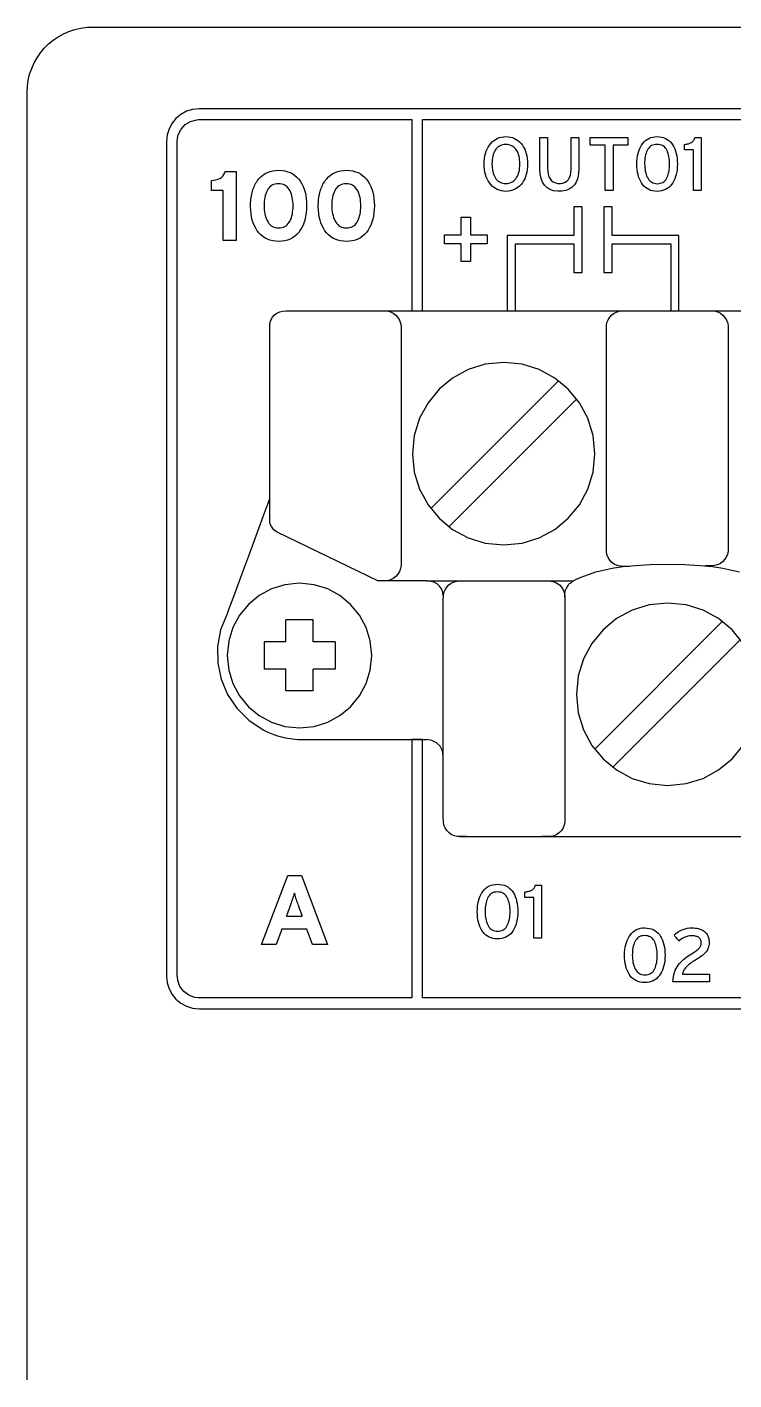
# Model space of a CAD drawing. Extents: x 1 to 47.7, y 0.2 to 33.4.
# Drawn here: x 26 to 27.297, y 12.704 to 15.184 of the extents above; entities that cross this region are included whole.
import ezdxf

# ---------------------------------------------------------------- set-up
doc = ezdxf.new("R2010")
doc.units = 0
doc.header["$MEASUREMENT"] = 0
doc.layers.add('6_0____DWG', color=7, linetype='CONTINUOUS')

msp = doc.modelspace()

# ---------------------------------------------------------------- linework, layer by layer
at = {"layer": '6_0____DWG'}
for points in [[(26, 12.7036), (26, 12.9246), (26, 13.0345), (26, 13.1438), (26, 13.2522), (26, 13.3596), (26, 13.4656), (26, 13.5702), (26, 13.673), (26, 13.7739), (26, 13.8235), (26, 13.8726), (26, 13.921), (26, 13.9689), (26, 14.0161), (26, 14.0626), (26, 14.1085), (26, 14.1536), (26, 14.1979), (26, 14.2415), (26, 14.2842), (26, 14.3261), (26, 14.3672), (26, 14.4073), (26, 14.4466), (26, 14.4849), (26, 14.5222), (26, 14.5585), (26, 14.5938), (26, 14.628), (26, 14.6612), (26, 14.6933), (26, 14.7242), (26, 14.7539), (26, 14.7825), (26, 14.8099), (26, 14.836), (26, 14.8608), (26, 14.8844), (26, 14.9066), (26, 14.9275), (26, 14.947), (26, 14.965), (26, 14.9817), (26, 14.9969), (26, 15.0106), (26, 15.0228), (26, 15.0335), (26, 15.0426), (26, 15.0501), (26, 15.056), (26, 15.0602), (26, 15.0628), (26, 15.0636), (26.0006, 15.0752), (26.0022, 15.0865), (26.0048, 15.0974), (26.0085, 15.1079), (26.013, 15.118), (26.0184, 15.1275), (26.0247, 15.1365), (26.0317, 15.1449), (26.0394, 15.1526), (26.0479, 15.1595), (26.0569, 15.1657), (26.0666, 15.1711), (26.0768, 15.1756), (26.0874, 15.1791), (26.0985, 15.1817), (26.11, 15.1832), (26.12, 15.1836), (26.1207, 15.1836), (26.1226, 15.1836), (26.1256, 15.1836), (26.1294, 15.1836), (26.1391, 15.1836), (26.1502, 15.1836), (26.1614, 15.1836), (26.171, 15.1836), (26.1749, 15.1836), (26.1779, 15.1836), (26.1798, 15.1836), (26.1805, 15.1836), (26.1813, 15.1836), (26.1836, 15.1836), (26.1874, 15.1836), (26.1927, 15.1836), (26.1996, 15.1836), (26.2079, 15.1836), (26.2177, 15.1836), (26.229, 15.1836), (26.2417, 15.1836), (26.2558, 15.1836), (26.2714, 15.1836), (26.2884, 15.1836), (26.3067, 15.1836), (26.3265, 15.1836), (26.3477, 15.1836), (26.3702, 15.1836), (26.394, 15.1836), (26.4192, 15.1836), (26.4458, 15.1836), (26.4736, 15.1836), (26.5028, 15.1836), (26.5333, 15.1836), (26.565, 15.1836), (26.598, 15.1836), (26.6322, 15.1836), (26.6677, 15.1836), (26.7045, 15.1836), (26.7424, 15.1836), (26.7816, 15.1836), (26.8219, 15.1836), (26.8635, 15.1836), (26.9062, 15.1836), (26.9501, 15.1836), (26.9951, 15.1836), (27.0412, 15.1836), (27.0885, 15.1836), (27.1369, 15.1836), (27.1864, 15.1836), (27.237, 15.1836), (27.2886, 15.1836), (27.3414, 15.1836)], [(27.3428, 15.0339), (27.2646, 15.0339), (27.189, 15.0339), (27.1161, 15.0339), (27.0459, 15.0339), (26.9786, 15.0339), (26.914, 15.0339), (26.8525, 15.0339), (26.7939, 15.0339), (26.7384, 15.0339), (26.686, 15.0339), (26.6367, 15.0339), (26.5908, 15.0339), (26.569, 15.0339), (26.5481, 15.0339), (26.528, 15.0339), (26.5088, 15.0339), (26.4905, 15.0339), (26.473, 15.0339), (26.4564, 15.0339), (26.4406, 15.0339), (26.4258, 15.0339), (26.4119, 15.0339), (26.3988, 15.0339), (26.3867, 15.0339), (26.3755, 15.0339), (26.3653, 15.0339), (26.3559, 15.0339), (26.3476, 15.0339), (26.3401, 15.0339), (26.3337, 15.0339), (26.3282, 15.0339), (26.3237, 15.0339), (26.3202, 15.0339), (26.3177, 15.0339), (26.3161, 15.0339), (26.3156, 15.0339), (26.3036, 15.0327), (26.2923, 15.0292), (26.2821, 15.0236), (26.2732, 15.0163), (26.2659, 15.0074), (26.2604, 14.9972), (26.2569, 14.986), (26.2556, 14.9739), (26.2556, 14.9728), (26.2556, 14.9695), (26.2556, 14.9641), (26.2556, 14.9567), (26.2556, 14.9473), (26.2556, 14.9361), (26.2556, 14.923), (26.2556, 14.9082), (26.2556, 14.8916), (26.2556, 14.8735), (26.2556, 14.8538), (26.2556, 14.8327), (26.2556, 14.8102), (26.2556, 14.7863), (26.2556, 14.7612), (26.2556, 14.7348), (26.2556, 14.7074), (26.2556, 14.6789), (26.2556, 14.6494), (26.2556, 14.619), (26.2556, 14.5558), (26.2556, 14.4898), (26.2556, 14.4215), (26.2556, 14.3516), (26.2556, 14.2089), (26.2556, 14.0662), (26.2556, 13.9963), (26.2556, 13.928), (26.2556, 13.862), (26.2556, 13.7988), (26.2556, 13.7684), (26.2556, 13.7389), (26.2556, 13.7104), (26.2556, 13.683), (26.2556, 13.6566), (26.2556, 13.6315), (26.2556, 13.6076), (26.2556, 13.5851), (26.2556, 13.564), (26.2556, 13.5443), (26.2556, 13.5262), (26.2556, 13.5096), (26.2556, 13.4948), (26.2556, 13.4817), (26.2556, 13.4705), (26.2556, 13.4611), (26.2556, 13.4537), (26.2556, 13.4483), (26.2556, 13.445), (26.2556, 13.4439), (26.2569, 13.4318), (26.2604, 13.4206), (26.2659, 13.4104), (26.2732, 13.4015), (26.2821, 13.3941), (26.2923, 13.3886), (26.3036, 13.3851), (26.3156, 13.3839), (26.3161, 13.3839), (26.3177, 13.3839), (26.3202, 13.3839), (26.3237, 13.3839), (26.3282, 13.3839), (26.3337, 13.3839), (26.3401, 13.3839), (26.3476, 13.3839), (26.3559, 13.3839), (26.3653, 13.3839), (26.3755, 13.3839), (26.3867, 13.3839), (26.3988, 13.3839), (26.4119, 13.3839), (26.4258, 13.3839), (26.4406, 13.3839), (26.4564, 13.3839), (26.473, 13.3839), (26.4905, 13.3839), (26.5088, 13.3839), (26.528, 13.3839), (26.5481, 13.3839), (26.569, 13.3839), (26.5908, 13.3839), (26.6367, 13.3839), (26.686, 13.3839), (26.7384, 13.3839), (26.7939, 13.3839), (26.8525, 13.3839), (26.914, 13.3839), (26.9786, 13.3839), (27.0459, 13.3839), (27.1161, 13.3839), (27.189, 13.3839), (27.2646, 13.3839), (27.3428, 13.3839)], [(27.3257, 13.4039), (27.2811, 13.4039), (27.2379, 13.4039), (27.1964, 13.4039), (27.1564, 13.4039), (27.118, 13.4039), (27.0812, 13.4039), (27.0461, 13.4039), (27.0127, 13.4039), (26.981, 13.4039), (26.951, 13.4039), (26.9228, 13.4039), (26.8963, 13.4039), (26.8717, 13.4039), (26.8489, 13.4039), (26.8279, 13.4039), (26.8088, 13.4039), (26.7916, 13.4039), (26.7764, 13.4039), (26.763, 13.4039), (26.7517, 13.4039), (26.7424, 13.4039), (26.7351, 13.4039), (26.7299, 13.4039), (26.7267, 13.4039), (26.7256, 13.4039), (26.7256, 13.4046), (26.7256, 13.4068), (26.7256, 13.4103), (26.7256, 13.415), (26.7256, 13.421), (26.7256, 13.4282), (26.7256, 13.4364), (26.7256, 13.4456), (26.7256, 13.4669), (26.7256, 13.4913), (26.7256, 13.5185), (26.7256, 13.5478), (26.7256, 13.5786), (26.7256, 13.6106), (26.7256, 13.6755), (26.7255, 13.7073), (26.7255, 13.738), (26.7255, 13.7671), (26.7255, 13.794), (26.7255, 13.8181), (26.7255, 13.8389), (26.7255, 13.8479), (26.7255, 13.8559), (26.7255, 13.8628), (26.7255, 13.8685), (26.7255, 13.873), (26.7255, 13.8762), (26.7254, 13.8776), (26.7254, 13.8776), (26.7246, 13.8776), (26.7209, 13.8776), (26.7155, 13.8776), (26.7102, 13.8776), (26.7065, 13.8776), (26.7057, 13.8776), (26.7056, 13.8773), (26.7056, 13.8755), (26.7056, 13.8723), (26.7056, 13.8677), (26.7056, 13.8618), (26.7056, 13.8548), (26.7056, 13.8465), (26.7056, 13.8372), (26.7056, 13.8269), (26.7056, 13.8036), (26.7056, 13.7771), (26.7056, 13.7482), (26.7056, 13.7172), (26.7056, 13.6849), (26.7056, 13.6186), (26.7056, 13.5857), (26.7056, 13.5538), (26.7056, 13.5234), (26.7056, 13.4952), (26.7056, 13.4697), (26.7056, 13.4476), (26.7056, 13.4379), (26.7056, 13.4293), (26.7056, 13.4219), (26.7056, 13.4156), (26.7056, 13.4106), (26.7056, 13.4069), (26.7056, 13.4046), (26.7056, 13.4039), (26.705, 13.4039), (26.7032, 13.4039), (26.7001, 13.4039), (26.696, 13.4039), (26.6908, 13.4039), (26.6847, 13.4039), (26.6697, 13.4039), (26.6514, 13.4039), (26.6304, 13.4039), (26.6072, 13.4039), (26.5822, 13.4039), (26.5289, 13.4039), (26.4743, 13.4039), (26.4477, 13.4039), (26.4222, 13.4039), (26.3983, 13.4039), (26.3766, 13.4039), (26.3574, 13.4039), (26.3412, 13.4039), (26.3344, 13.4039), (26.3286, 13.4039), (26.3238, 13.4039), (26.32, 13.4039), (26.3174, 13.4039), (26.3159, 13.4039), (26.3136, 13.4039), (26.3076, 13.4047), (26.2966, 13.4087), (26.2874, 13.4156), (26.2805, 13.4248), (26.2764, 13.4358), (26.2757, 13.4418), (26.2756, 13.445), (26.2756, 13.4473), (26.2756, 13.4507), (26.2756, 13.4553), (26.2756, 13.4611), (26.2756, 13.4679), (26.2756, 13.4759), (26.2756, 13.4848), (26.2756, 13.4948), (26.2756, 13.5058), (26.2756, 13.5177), (26.2756, 13.5443), (26.2756, 13.5743), (26.2756, 13.6076), (26.2756, 13.6439), (26.2756, 13.683), (26.2756, 13.7245), (26.2756, 13.7684), (26.2756, 13.8143), (26.2756, 13.862), (26.2756, 13.9113), (26.2756, 13.9619), (26.2756, 14.0662), (26.2756, 14.2805), (26.2756, 14.3867), (26.2756, 14.4388), (26.2756, 14.4898), (26.2756, 14.5396), (26.2756, 14.5878), (26.2756, 14.6343), (26.2756, 14.6789), (26.2756, 14.7213), (26.2756, 14.7612), (26.2756, 14.7984), (26.2756, 14.8327), (26.2756, 14.8639), (26.2756, 14.8916), (26.2756, 14.9042), (26.2756, 14.9158), (26.2756, 14.9264), (26.2756, 14.9361), (26.2756, 14.9447), (26.2756, 14.9523), (26.2756, 14.9588), (26.2756, 14.9641), (26.2756, 14.9684), (26.2756, 14.9714), (26.2756, 14.9733), (26.2756, 14.9739), (26.2761, 14.98), (26.2774, 14.9858), (26.2825, 14.9963), (26.2902, 15.0048), (26.3001, 15.0108), (26.3115, 15.0137), (26.3146, 15.0139), (26.3168, 15.0139), (26.319, 15.0139), (26.3224, 15.0139), (26.3269, 15.0139), (26.3324, 15.0139), (26.3462, 15.0139), (26.3635, 15.0139), (26.3836, 15.0139), (26.4061, 15.0139), (26.4305, 15.0139), (26.4564, 15.0139), (26.5106, 15.0139), (26.5648, 15.0139), (26.5907, 15.0139), (26.6152, 15.0139), (26.6377, 15.0139), (26.6578, 15.0139), (26.675, 15.0139), (26.6889, 15.0139), (26.6944, 15.0139), (26.6989, 15.0139), (26.7023, 15.0139), (26.7045, 15.0139), (26.7056, 15.0139), (26.7056, 15.0136), (26.7056, 15.0123), (26.7056, 15.01), (26.7056, 15.0066), (26.7056, 15.0022), (26.7056, 14.9909), (26.7056, 14.9764), (26.7056, 14.9592), (26.7056, 14.9396), (26.7056, 14.9182), (26.7056, 14.8953), (26.7056, 14.8714), (26.7056, 14.8224), (26.7056, 14.7745), (26.7056, 14.752), (26.7056, 14.7312), (26.7056, 14.7123), (26.7056, 14.696), (26.7056, 14.6825), (26.7056, 14.6723), (26.7056, 14.6686), (26.7056, 14.6659), (26.7056, 14.6642), (26.7056, 14.6636), (26.7075, 14.6636), (26.712, 14.6636), (26.7225, 14.6636), (26.7254, 14.6636), (26.7256, 14.6636), (26.7256, 14.6646), (26.7256, 14.6667), (26.7256, 14.6697), (26.7256, 14.6737), (26.7256, 14.6787), (26.7256, 14.6911), (26.7256, 14.7066), (26.7256, 14.7246), (26.7256, 14.7449), (26.7256, 14.7668), (26.7256, 14.7901), (26.7256, 14.8388), (26.7256, 14.8874), (26.7256, 14.9107), (26.7256, 14.9327), (26.7256, 14.9529), (26.7256, 14.971), (26.7256, 14.9864), (26.7256, 14.9989), (26.7256, 15.0038), (26.7256, 15.0078), (26.7256, 15.0109), (26.7256, 15.0129), (26.7256, 15.0138), (26.7261, 15.0139), (26.7286, 15.0139), (26.7331, 15.0139), (26.7397, 15.0139), (26.7484, 15.0139), (26.7591, 15.0139), (26.7717, 15.0139), (26.7863, 15.0139), (26.8029, 15.0139), (26.8213, 15.0139), (26.8417, 15.0139), (26.8639, 15.0139), (26.8879, 15.0139), (26.9138, 15.0139), (26.9414, 15.0139), (26.9708, 15.0139), (27.002, 15.0139), (27.0348, 15.0139), (27.0694, 15.0139), (27.1056, 15.0139), (27.1434, 15.0139), (27.1829, 15.0139), (27.2239, 15.0139), (27.2665, 15.0139), (27.3107, 15.0139)], [(27.0747, 14.967), (27.0747, 14.884), (27.0606, 14.884), (27.0606, 14.967), (27.0331, 14.967), (27.0331, 14.9812), (27.1021, 14.9812), (27.1021, 14.967), (27.0747, 14.967)], [(26.8131, 14.7862), (26.8131, 14.7538), (26.7965, 14.7538), (26.7965, 14.7862), (26.7659, 14.7862), (26.7659, 14.8028), (26.7965, 14.8028), (26.7965, 14.8353), (26.8131, 14.8353), (26.8131, 14.8028), (26.8438, 14.8028), (26.8438, 14.7862), (26.8131, 14.7862)], [(27.0031, 14.7865), (27.0031, 14.734), (27.0181, 14.734), (27.0181, 14.854), (27.0031, 14.854), (27.0031, 14.8015), (26.8806, 14.8015), (26.8806, 14.6636), (26.8956, 14.6636), (26.8956, 14.7865), (27.0031, 14.7865)], [(27.0731, 14.8015), (27.0731, 14.854), (27.0581, 14.854), (27.0581, 14.734), (27.0731, 14.734), (27.0731, 14.7865), (27.1806, 14.7865), (27.1806, 14.6636), (27.1956, 14.6636), (27.1956, 14.8015), (27.0731, 14.8015)], [(26.458, 14.2581), (26.4553, 14.26), (26.4528, 14.2621), (26.4506, 14.2646), (26.4487, 14.2672), (26.4472, 14.27), (26.4461, 14.2731), (26.4454, 14.2762), (26.4452, 14.2795), (26.4452, 14.2949), (26.4452, 14.3354), (26.4452, 14.3927), (26.4452, 14.4585), (26.4452, 14.5242), (26.4452, 14.5815), (26.4452, 14.622), (26.4452, 14.6374), (26.4458, 14.6427), (26.4475, 14.6476), (26.4503, 14.652), (26.454, 14.6559), (26.4584, 14.6591), (26.4635, 14.6615), (26.4691, 14.663), (26.4752, 14.6636), (26.4757, 14.6636), (26.4771, 14.6636), (26.4791, 14.6636), (26.4814, 14.6636), (26.4836, 14.6636), (26.4856, 14.6636), (26.487, 14.6636), (26.4876, 14.6636)], [(26.4752, 14.6636), (31.4522, 14.6636)], [(26.6438, 14.6636), (26.6443, 14.6636), (26.6457, 14.6636), (26.6476, 14.6636), (26.6498, 14.6636), (26.652, 14.6636), (26.654, 14.6636), (26.6555, 14.6636), (26.6562, 14.6636), (26.6609, 14.6632), (26.6665, 14.6616), (26.6717, 14.6591), (26.6762, 14.6556), (26.68, 14.6513), (26.683, 14.6463), (26.6851, 14.6408), (26.6861, 14.6347), (26.6862, 14.6256), (26.6862, 14.5893), (26.6862, 14.5293), (26.6862, 14.4553), (26.6862, 14.3766), (26.6862, 14.3025), (26.6862, 14.2426), (26.6862, 14.2062), (26.6861, 14.1971), (26.6851, 14.1911), (26.683, 14.1855), (26.68, 14.1806), (26.6762, 14.1763), (26.6717, 14.1728), (26.6665, 14.1702), (26.6609, 14.1687), (26.6562, 14.1683), (26.6555, 14.1683), (26.654, 14.1683), (26.652, 14.1683), (26.6498, 14.1683), (26.6476, 14.1683), (26.6457, 14.1683), (26.6443, 14.1683), (26.6438, 14.1683)], [(27.1049, 14.1948), (27.1044, 14.1948), (27.103, 14.1948), (27.1011, 14.1948), (27.0989, 14.1948), (27.0967, 14.1948), (27.0947, 14.1948), (27.0932, 14.1948), (27.0925, 14.1948), (27.0878, 14.1952), (27.0822, 14.1967), (27.077, 14.1991), (27.0725, 14.2024), (27.0687, 14.2065), (27.0657, 14.2113), (27.0636, 14.2166), (27.0626, 14.2223), (27.0625, 14.2309), (27.0625, 14.2653), (27.0625, 14.322), (27.0625, 14.392), (27.0625, 14.4664), (27.0625, 14.5364), (27.0625, 14.5931), (27.0625, 14.6275), (27.0626, 14.6361), (27.0636, 14.6418), (27.0657, 14.6471), (27.0687, 14.6519), (27.0725, 14.656), (27.077, 14.6593), (27.0822, 14.6617), (27.0878, 14.6632), (27.0925, 14.6636), (27.0932, 14.6636), (27.0947, 14.6636), (27.0967, 14.6636), (27.0989, 14.6636), (27.1011, 14.6636), (27.103, 14.6636), (27.1044, 14.6636), (27.1049, 14.6636)], [(27.2438, 14.6636), (27.2443, 14.6636), (27.2457, 14.6636), (27.2476, 14.6636), (27.2498, 14.6636), (27.252, 14.6636), (27.254, 14.6636), (27.2555, 14.6636), (27.2562, 14.6636), (27.261, 14.6632), (27.2666, 14.6616), (27.2717, 14.6591), (27.2762, 14.6556), (27.28, 14.6513), (27.283, 14.6463), (27.2851, 14.6408), (27.2861, 14.6347), (27.2862, 14.626), (27.2862, 14.592), (27.2862, 14.5359), (27.2862, 14.4666), (27.2862, 14.3929), (27.2862, 14.3236), (27.2862, 14.2675), (27.2862, 14.2335), (27.2861, 14.2248), (27.2851, 14.2188), (27.283, 14.2132), (27.28, 14.2083), (27.2762, 14.204), (27.2717, 14.2005), (27.2666, 14.1979), (27.261, 14.1964), (27.2562, 14.196), (27.2555, 14.196), (27.254, 14.196), (27.252, 14.196), (27.2498, 14.196), (27.2476, 14.196), (27.2457, 14.196), (27.2443, 14.196), (27.2438, 14.196)], [(26.7404, 14.3011), (26.9747, 14.5354)], [(26.7738, 14.2677), (27.0081, 14.502)], [(26.4447, 14.3191), (26.4414, 14.31), (26.4326, 14.2861), (26.4201, 14.2523), (26.4059, 14.2136), (26.3916, 14.1748), (26.3792, 14.141), (26.3704, 14.1171), (26.367, 14.108), (26.3551, 14.0785), (26.3495, 14.0481), (26.3499, 14.0176), (26.3561, 13.988), (26.3678, 13.9602), (26.3847, 13.9349), (26.4066, 13.913), (26.4332, 13.8954), (26.4418, 13.8913), (26.4506, 13.8877), (26.4595, 13.8846), (26.4687, 13.8821), (26.478, 13.8801), (26.4874, 13.8787), (26.4969, 13.8778), (26.5064, 13.8775), (26.5161, 13.8775), (26.5417, 13.8775), (26.578, 13.8775), (26.6195, 13.8775), (26.6611, 13.8775), (26.6973, 13.8775), (26.7229, 13.8775), (26.7327, 13.8775)], [(26.458, 14.2581), (26.6438, 14.1683)], [(26.9861, 14.1384), (26.9862, 14.1399), (26.9862, 14.1416), (26.9863, 14.1433), (26.9864, 14.145), (26.9866, 14.1466), (26.9868, 14.1482), (26.987, 14.1497), (26.9873, 14.151), (26.9878, 14.1521), (26.9884, 14.1534), (26.989, 14.1546), (26.9898, 14.1559), (26.9906, 14.1572), (26.9914, 14.1584), (26.9923, 14.1597), (26.9931, 14.1609), (26.9939, 14.1622), (26.9951, 14.1634), (26.9965, 14.1644), (26.9977, 14.1654), (26.999, 14.1663), (27.0002, 14.1672), (27.0015, 14.168), (27.0027, 14.1688), (27.0039, 14.1695), (27.0052, 14.1702), (27.0063, 14.1708), (27.0074, 14.1713), (27.0085, 14.1719), (27.0095, 14.1724), (27.0106, 14.1729), (27.0118, 14.1734), (27.0132, 14.174), (27.0147, 14.1746), (27.021, 14.1771), (27.0313, 14.1809), (27.0431, 14.1847), (27.0569, 14.1883), (27.0732, 14.1917), (27.0927, 14.1946), (27.1158, 14.1968), (27.143, 14.1983), (27.1748, 14.1988), (27.2067, 14.1983), (27.2339, 14.1968), (27.257, 14.1946), (27.2764, 14.1917), (27.2928, 14.1883), (27.3066, 14.1847)], [(26.7635, 14.1409), (26.7627, 14.1477), (26.7604, 14.1537), (26.7567, 14.1587), (26.752, 14.1628), (26.7462, 14.1658), (26.7397, 14.1677), (26.7327, 14.1683), (26.7284, 14.1683), (26.7175, 14.1683), (26.7026, 14.1683), (26.6863, 14.1683), (26.6714, 14.1683), (26.6604, 14.1683), (26.6562, 14.1683)], [(26.7327, 14.1683), (27.0025, 14.1683)], [(26.8059, 13.6996), (26.8054, 13.6996), (26.804, 13.6996), (26.8021, 13.6996), (26.7999, 13.6996), (26.7977, 13.6996), (26.7957, 13.6996), (26.7942, 13.6996), (26.7935, 13.6996), (26.7888, 13.6999), (26.7832, 13.7013), (26.778, 13.7037), (26.7735, 13.707), (26.7697, 13.711), (26.7667, 13.7156), (26.7646, 13.7208), (26.7636, 13.7265), (26.7635, 13.7351), (26.7635, 13.7696), (26.7635, 13.8264), (26.7635, 13.8966), (26.7635, 13.9713), (26.7635, 14.0415), (26.7635, 14.0983), (26.7635, 14.1328), (26.7636, 14.1414), (26.7646, 14.147), (26.7667, 14.1522), (26.7697, 14.1569), (26.7735, 14.1609), (26.778, 14.1641), (26.7832, 14.1665), (26.7888, 14.168), (26.7935, 14.1683), (26.7942, 14.1683), (26.7957, 14.1683), (26.7977, 14.1683), (26.7999, 14.1683), (26.8021, 14.1683), (26.804, 14.1683), (26.8054, 14.1683), (26.8059, 14.1683)], [(26.944, 14.1683), (26.9445, 14.1683), (26.9458, 14.1683), (26.9478, 14.1683), (26.95, 14.1683), (26.9522, 14.1683), (26.9542, 14.1683), (26.9556, 14.1683), (26.9563, 14.1683), (26.9611, 14.168), (26.9667, 14.1665), (26.9718, 14.1641), (26.9763, 14.1609), (26.9802, 14.1569), (26.9832, 14.1522), (26.9852, 14.147), (26.9863, 14.1414), (26.9864, 14.1328), (26.9864, 14.0983), (26.9864, 14.0415), (26.9864, 13.9713), (26.9864, 13.8966), (26.9864, 13.8264), (26.9864, 13.7696), (26.9864, 13.7351), (26.9863, 13.7265), (26.9852, 13.7208), (26.9832, 13.7156), (26.9802, 13.711), (26.9763, 13.707), (26.9718, 13.7037), (26.9667, 13.7013), (26.9611, 13.6999), (26.9563, 13.6996), (26.9556, 13.6996), (26.9542, 13.6996), (26.9522, 13.6996), (26.95, 13.6996), (26.9478, 13.6996), (26.9458, 13.6996), (26.9445, 13.6996), (26.944, 13.6996)], [(27.3136, 14.0539), (27.2932, 14.0787), (27.2684, 14.0992), (27.24, 14.1146), (27.2086, 14.1244), (27.1749, 14.1278), (27.1412, 14.1244), (27.1097, 14.1146), (27.0813, 14.0992), (27.0565, 14.0787), (27.0361, 14.0539), (27.0206, 14.0255), (27.0109, 13.9941), (27.0075, 13.9604), (27.0109, 13.9267), (27.0206, 13.8953), (27.0361, 13.8669), (27.0565, 13.8422), (27.0813, 13.8218), (27.1097, 13.8064), (27.1412, 13.7967), (27.1749, 13.7933), (27.2086, 13.7967), (27.24, 13.8064), (27.2684, 13.8218), (27.2932, 13.8422), (27.3136, 13.8669)], [(26.5248, 14.0968), (26.4748, 14.0968)], [(26.4748, 14.0565), (26.4748, 14.0968)], [(26.5248, 14.0565), (26.5248, 14.0968)], [(27.0411, 13.8601), (27.2753, 14.0944)], [(26.4347, 14.0565), (26.4347, 14.0065)], [(26.4748, 14.0565), (26.4347, 14.0565)], [(26.5649, 14.0565), (26.5248, 14.0565)], [(26.5649, 14.0565), (26.5649, 14.0065)], [(27.0745, 13.8267), (27.3088, 14.061)], [(26.4748, 14.0065), (26.4347, 14.0065)], [(26.4748, 13.9666), (26.4748, 14.0065)], [(26.5248, 13.9666), (26.5248, 14.0065)], [(26.5649, 14.0065), (26.5248, 14.0065)], [(26.5248, 13.9666), (26.4748, 13.9666)], [(26.7635, 13.8474), (26.7619, 13.8569), (26.7576, 13.8652), (26.7509, 13.8717), (26.7424, 13.876), (26.7327, 13.8775)], [(26.7935, 13.6996), (31.7746, 13.6996)], [(26.5234, 13.5018), (26.5134, 13.5299), (26.4672, 13.5299), (26.4572, 13.5018), (26.4302, 13.5018), (26.4786, 13.6281), (26.5031, 13.6281), (26.5511, 13.5018), (26.5234, 13.5018)]]:
    msp.add_lwpolyline(points, dxfattribs=at)
for points in [[(26.9181, 14.9326), (26.9179, 14.9275), (26.9174, 14.9225), (26.9167, 14.9179), (26.9156, 14.9134), (26.9143, 14.9093), (26.9127, 14.9053), (26.9108, 14.9017), (26.9086, 14.8982), (26.9061, 14.895), (26.9034, 14.8922), (26.9004, 14.8896), (26.8973, 14.8875), (26.8939, 14.8858), (26.8903, 14.8844), (26.8864, 14.8834), (26.8824, 14.8827), (26.8781, 14.8824), (26.8739, 14.8827), (26.8699, 14.8834), (26.8661, 14.8844), (26.8625, 14.8858), (26.8592, 14.8875), (26.8561, 14.8896), (26.8532, 14.8922), (26.8505, 14.895), (26.848, 14.8982), (26.8458, 14.9017), (26.8438, 14.9053), (26.8422, 14.9093), (26.8408, 14.9134), (26.8397, 14.9179), (26.839, 14.9225), (26.8385, 14.9275), (26.8383, 14.9326), (26.8385, 14.9378), (26.839, 14.9427), (26.8397, 14.9474), (26.8408, 14.9519), (26.8422, 14.9561), (26.8438, 14.96), (26.8458, 14.9637), (26.848, 14.9672), (26.8505, 14.9704), (26.8532, 14.9732), (26.8561, 14.9757), (26.8592, 14.9778), (26.8625, 14.9795), (26.8661, 14.9809), (26.8699, 14.9819), (26.8739, 14.9825), (26.8781, 14.9827), (26.8824, 14.9825), (26.8864, 14.9819), (26.8903, 14.9809), (26.8939, 14.9795), (26.8973, 14.9778), (26.9004, 14.9757), (26.9034, 14.9732), (26.9061, 14.9704), (26.9086, 14.9672), (26.9108, 14.9637), (26.9127, 14.96), (26.9143, 14.9561), (26.9156, 14.9519), (26.9167, 14.9474), (26.9174, 14.9427), (26.9179, 14.9378)], [(27.0121, 14.9245), (27.0116, 14.9154), (27.0101, 14.9074), (27.0076, 14.9005), (27.0041, 14.8947), (26.9997, 14.89), (26.9944, 14.8865), (26.9881, 14.884), (26.9808, 14.8827), (26.9728, 14.8826), (26.9654, 14.8837), (26.959, 14.886), (26.9536, 14.8894), (26.9491, 14.8938), (26.9455, 14.8994), (26.943, 14.9062), (26.9413, 14.914), (26.9406, 14.9229), (26.9406, 14.9262), (26.9406, 14.9312), (26.9406, 14.9389), (26.9406, 14.9481), (26.9406, 14.9579), (26.9406, 14.9672), (26.9406, 14.9748), (26.9406, 14.9798), (26.9406, 14.9812), (26.9413, 14.9812), (26.9429, 14.9812), (26.945, 14.9812), (26.9474, 14.9812), (26.9498, 14.9812), (26.952, 14.9812), (26.9537, 14.9812), (26.9546, 14.9812), (26.9547, 14.9804), (26.9547, 14.9761), (26.9547, 14.9689), (26.9547, 14.96), (26.9547, 14.9503), (26.9547, 14.9409), (26.9547, 14.9329), (26.9547, 14.9273), (26.9547, 14.9252), (26.955, 14.919), (26.9558, 14.9137), (26.9573, 14.909), (26.9593, 14.9051), (26.962, 14.902), (26.9652, 14.8996), (26.969, 14.898), (26.9733, 14.8971), (26.9782, 14.897), (26.9828, 14.8977), (26.9868, 14.8992), (26.9901, 14.9013), (26.9929, 14.9042), (26.9951, 14.9078), (26.9967, 14.9121), (26.9976, 14.9172), (26.998, 14.923), (26.998, 14.9256), (26.998, 14.9307), (26.998, 14.9384), (26.998, 14.9478), (26.998, 14.9577), (26.998, 14.967), (26.998, 14.9747), (26.998, 14.9798), (26.9981, 14.9812), (26.9988, 14.9812), (27.0003, 14.9812), (27.0024, 14.9812), (27.0048, 14.9812), (27.0073, 14.9812), (27.0094, 14.9812), (27.0111, 14.9812), (27.012, 14.9812), (27.0121, 14.9804), (27.0121, 14.976), (27.0121, 14.9688), (27.0121, 14.9597), (27.0121, 14.9499), (27.0121, 14.9404), (27.0121, 14.9323), (27.0121, 14.9266)], [(27.1927, 14.9328), (27.1926, 14.9276), (27.1922, 14.9227), (27.1916, 14.918), (27.1906, 14.9136), (27.1895, 14.9094), (27.188, 14.9055), (27.1863, 14.9017), (27.1844, 14.8983), (27.1822, 14.895), (27.1797, 14.8922), (27.177, 14.8896), (27.174, 14.8875), (27.1708, 14.8858), (27.1673, 14.8844), (27.1636, 14.8834), (27.1597, 14.8827), (27.1555, 14.8824), (27.1513, 14.8827), (27.1474, 14.8833), (27.1437, 14.8843), (27.1403, 14.8857), (27.1371, 14.8875), (27.1342, 14.8896), (27.1315, 14.8921), (27.129, 14.8949), (27.1268, 14.8981), (27.1249, 14.9015), (27.1232, 14.9052), (27.1217, 14.9091), (27.1206, 14.9133), (27.1196, 14.9177), (27.119, 14.9224), (27.1186, 14.9273), (27.1185, 14.9325), (27.1186, 14.9377), (27.119, 14.9426), (27.1197, 14.9473), (27.1206, 14.9517), (27.1218, 14.9559), (27.1232, 14.9599), (27.1249, 14.9636), (27.1269, 14.9671), (27.1291, 14.9703), (27.1316, 14.9732), (27.1344, 14.9757), (27.1373, 14.9778), (27.1405, 14.9796), (27.144, 14.9809), (27.1476, 14.9819), (27.1516, 14.9825), (27.1557, 14.9827), (27.1599, 14.9825), (27.1639, 14.9819), (27.1676, 14.9809), (27.171, 14.9795), (27.1742, 14.9778), (27.1772, 14.9757), (27.1799, 14.9732), (27.1823, 14.9704), (27.1845, 14.9672), (27.1864, 14.9638), (27.1881, 14.9601), (27.1895, 14.9562), (27.1907, 14.952), (27.1916, 14.9475), (27.1922, 14.9429), (27.1926, 14.9379)], [(27.2223, 14.884), (27.2223, 14.8869), (27.2223, 14.8944), (27.2223, 14.9053), (27.2223, 14.918), (27.2223, 14.931), (27.2223, 14.943), (27.2223, 14.9524), (27.2223, 14.9578), (27.2221, 14.9585), (27.2209, 14.9585), (27.2188, 14.9585), (27.2161, 14.9585), (27.2132, 14.9585), (27.2104, 14.9585), (27.2079, 14.9585), (27.2062, 14.9585), (27.2056, 14.9585), (27.2056, 14.9589), (27.2056, 14.9599), (27.2056, 14.9614), (27.2056, 14.9631), (27.2056, 14.9649), (27.2056, 14.9665), (27.2056, 14.9677), (27.2056, 14.9685), (27.2065, 14.9686), (27.2082, 14.9688), (27.2098, 14.9691), (27.2114, 14.9694), (27.2129, 14.9698), (27.2143, 14.9703), (27.2157, 14.9708), (27.2171, 14.9714), (27.2184, 14.972), (27.2195, 14.9727), (27.2206, 14.9735), (27.2216, 14.9744), (27.2224, 14.9754), (27.2232, 14.9765), (27.2238, 14.9777), (27.2244, 14.979), (27.2248, 14.9804), (27.2251, 14.9812), (27.2259, 14.9812), (27.2274, 14.9812), (27.2292, 14.9812), (27.2312, 14.9812), (27.2331, 14.9812), (27.2348, 14.9812), (27.236, 14.9812), (27.2364, 14.9812), (27.2364, 14.9775), (27.2364, 14.9676), (27.2364, 14.9534), (27.2364, 14.9369), (27.2364, 14.9199), (27.2364, 14.9043), (27.2364, 14.892), (27.2364, 14.885), (27.2363, 14.884), (27.2352, 14.884), (27.2335, 14.884), (27.2312, 14.884), (27.2287, 14.884), (27.2263, 14.884), (27.2243, 14.884), (27.2228, 14.884)], [(26.9037, 14.9326), (26.9036, 14.9365), (26.9033, 14.9401), (26.9029, 14.9435), (26.9023, 14.9467), (26.9015, 14.9498), (26.9005, 14.9526), (26.8993, 14.9552), (26.898, 14.9577), (26.8965, 14.9599), (26.8948, 14.9618), (26.8929, 14.9635), (26.8909, 14.9649), (26.8887, 14.9661), (26.8863, 14.967), (26.8837, 14.9677), (26.881, 14.9681), (26.8781, 14.9682), (26.8753, 14.9681), (26.8726, 14.9677), (26.8701, 14.967), (26.8678, 14.9661), (26.8656, 14.9649), (26.8636, 14.9635), (26.8617, 14.9618), (26.8601, 14.9599), (26.8585, 14.9577), (26.8572, 14.9552), (26.856, 14.9526), (26.855, 14.9498), (26.8541, 14.9467), (26.8535, 14.9435), (26.8531, 14.9401), (26.8528, 14.9365), (26.8527, 14.9326), (26.8528, 14.9289), (26.8531, 14.9253), (26.8535, 14.9219), (26.8541, 14.9187), (26.855, 14.9157), (26.856, 14.9129), (26.8572, 14.9103), (26.8585, 14.9079), (26.8601, 14.9056), (26.8617, 14.9036), (26.8636, 14.9018), (26.8656, 14.9003), (26.8678, 14.8991), (26.8701, 14.8982), (26.8726, 14.8975), (26.8753, 14.8971), (26.8781, 14.897), (26.881, 14.8971), (26.8837, 14.8975), (26.8863, 14.8982), (26.8887, 14.8991), (26.8909, 14.9003), (26.8929, 14.9018), (26.8948, 14.9036), (26.8965, 14.9056), (26.898, 14.9079), (26.8993, 14.9103), (26.9005, 14.9129), (26.9015, 14.9157), (26.9023, 14.9187), (26.9029, 14.9219), (26.9033, 14.9253), (26.9036, 14.9289)], [(27.1785, 14.9325), (27.1784, 14.9361), (27.1782, 14.9396), (27.1778, 14.9429), (27.1773, 14.9461), (27.1767, 14.9491), (27.1759, 14.9519), (27.1749, 14.9546), (27.1738, 14.9572), (27.1726, 14.9595), (27.1711, 14.9616), (27.1695, 14.9635), (27.1676, 14.965), (27.1656, 14.9663), (27.1633, 14.9673), (27.1609, 14.968), (27.1583, 14.9685), (27.1555, 14.9686), (27.1527, 14.9685), (27.1501, 14.968), (27.1477, 14.9673), (27.1455, 14.9663), (27.1435, 14.9651), (27.1417, 14.9635), (27.1401, 14.9617), (27.1386, 14.9597), (27.1374, 14.9573), (27.1362, 14.9548), (27.1353, 14.9522), (27.1345, 14.9493), (27.1338, 14.9464), (27.1333, 14.9432), (27.1329, 14.9399), (27.1327, 14.9364), (27.1327, 14.9328), (27.1328, 14.9292), (27.133, 14.9257), (27.1334, 14.9224), (27.1339, 14.9193), (27.1346, 14.9163), (27.1355, 14.9135), (27.1364, 14.9108), (27.1376, 14.9083), (27.1389, 14.9059), (27.1403, 14.9038), (27.142, 14.9019), (27.1438, 14.9003), (27.1458, 14.899), (27.148, 14.8979), (27.1504, 14.8972), (27.153, 14.8967), (27.1557, 14.8965), (27.1585, 14.8967), (27.1612, 14.8972), (27.1636, 14.8979), (27.1658, 14.8989), (27.1678, 14.9002), (27.1697, 14.9018), (27.1713, 14.9037), (27.1727, 14.9058), (27.174, 14.9082), (27.175, 14.9107), (27.1759, 14.9133), (27.1767, 14.9161), (27.1774, 14.9191), (27.1779, 14.9222), (27.1782, 14.9255), (27.1784, 14.9289)], [(26.3595, 14.7926), (26.3595, 14.7962), (26.3595, 14.8056), (26.3595, 14.8191), (26.3595, 14.8348), (26.3595, 14.851), (26.3595, 14.8656), (26.3595, 14.8771), (26.3595, 14.8834), (26.3592, 14.884), (26.3576, 14.884), (26.3548, 14.884), (26.3514, 14.884), (26.3477, 14.884), (26.3441, 14.884), (26.3411, 14.884), (26.3391, 14.884), (26.3385, 14.8841), (26.3385, 14.885), (26.3385, 14.887), (26.3385, 14.8898), (26.3385, 14.8931), (26.3385, 14.8963), (26.3385, 14.8992), (26.3385, 14.9014), (26.3385, 14.9025), (26.342, 14.9028), (26.3464, 14.9035), (26.3503, 14.9046), (26.3537, 14.9062), (26.3567, 14.9081), (26.3591, 14.9105), (26.3612, 14.9132), (26.3627, 14.9164), (26.3636, 14.919), (26.3648, 14.919), (26.3672, 14.919), (26.3703, 14.919), (26.3739, 14.919), (26.3774, 14.919), (26.3805, 14.919), (26.3828, 14.919), (26.3838, 14.919), (26.3838, 14.9153), (26.3838, 14.9033), (26.3838, 14.8852), (26.3838, 14.8638), (26.3838, 14.8414), (26.3838, 14.8207), (26.3838, 14.8042), (26.3838, 14.7943), (26.3836, 14.7926), (26.3819, 14.7926), (26.3789, 14.7926), (26.375, 14.7926), (26.3707, 14.7926), (26.3665, 14.7926), (26.3629, 14.7926), (26.3604, 14.7926)], [(26.5128, 14.8562), (26.5125, 14.8495), (26.512, 14.8431), (26.511, 14.8371), (26.5098, 14.8313), (26.5081, 14.8259), (26.5062, 14.8207), (26.5039, 14.8159), (26.5012, 14.8114), (26.4982, 14.8072), (26.4948, 14.8034), (26.4911, 14.8002), (26.487, 14.7974), (26.4827, 14.7951), (26.4779, 14.7932), (26.4729, 14.7919), (26.4675, 14.791), (26.4618, 14.7906), (26.4561, 14.7909), (26.4507, 14.7916), (26.4456, 14.7929), (26.4409, 14.7946), (26.4365, 14.7968), (26.4325, 14.7994), (26.4287, 14.8026), (26.4253, 14.8062), (26.4222, 14.8102), (26.4194, 14.8147), (26.4169, 14.8194), (26.4149, 14.8245), (26.4131, 14.8298), (26.4118, 14.8355), (26.4108, 14.8415), (26.4102, 14.8477), (26.4099, 14.8543), (26.4099, 14.8585), (26.41, 14.8618), (26.4103, 14.865), (26.4106, 14.8682), (26.411, 14.8713), (26.4115, 14.8743), (26.4121, 14.8773), (26.4128, 14.8802), (26.4136, 14.883), (26.4144, 14.8857), (26.4153, 14.8883), (26.4163, 14.8909), (26.4174, 14.8933), (26.4186, 14.8957), (26.4198, 14.898), (26.4212, 14.9001), (26.4227, 14.9022), (26.4253, 14.9056), (26.4288, 14.9092), (26.4326, 14.9123), (26.4366, 14.9149), (26.4411, 14.9171), (26.4458, 14.9188), (26.4509, 14.92), (26.4562, 14.9207), (26.4619, 14.921), (26.4677, 14.9206), (26.4731, 14.9198), (26.4781, 14.9185), (26.4828, 14.9168), (26.4872, 14.9145), (26.4913, 14.9118), (26.495, 14.9086), (26.4984, 14.9049), (26.5014, 14.9008), (26.5041, 14.8963), (26.5064, 14.8916), (26.5083, 14.8865), (26.5099, 14.8811), (26.5112, 14.8754), (26.5121, 14.8693), (26.5126, 14.8629)], [(26.637, 14.8562), (26.6367, 14.8495), (26.6362, 14.8431), (26.6352, 14.8371), (26.634, 14.8313), (26.6324, 14.8259), (26.6304, 14.8207), (26.6281, 14.8159), (26.6255, 14.8114), (26.6224, 14.8072), (26.619, 14.8034), (26.6153, 14.8002), (26.6113, 14.7974), (26.6069, 14.7951), (26.6022, 14.7932), (26.5971, 14.7919), (26.5917, 14.791), (26.586, 14.7906), (26.5803, 14.7909), (26.5749, 14.7916), (26.5699, 14.7929), (26.5651, 14.7946), (26.5607, 14.7968), (26.5567, 14.7994), (26.5529, 14.8026), (26.5495, 14.8062), (26.5464, 14.8102), (26.5436, 14.8147), (26.5412, 14.8194), (26.5391, 14.8245), (26.5374, 14.8298), (26.536, 14.8355), (26.535, 14.8415), (26.5344, 14.8477), (26.5341, 14.8543), (26.5341, 14.8585), (26.5343, 14.8618), (26.5345, 14.865), (26.5348, 14.8682), (26.5352, 14.8713), (26.5357, 14.8743), (26.5363, 14.8773), (26.537, 14.8802), (26.5378, 14.883), (26.5386, 14.8857), (26.5395, 14.8883), (26.5405, 14.8909), (26.5416, 14.8933), (26.5428, 14.8957), (26.5441, 14.898), (26.5454, 14.9001), (26.5469, 14.9022), (26.5496, 14.9056), (26.553, 14.9092), (26.5568, 14.9123), (26.5609, 14.9149), (26.5653, 14.9171), (26.57, 14.9188), (26.5751, 14.92), (26.5805, 14.9207), (26.5862, 14.921), (26.5919, 14.9206), (26.5973, 14.9198), (26.6023, 14.9185), (26.6071, 14.9168), (26.6114, 14.9145), (26.6155, 14.9118), (26.6192, 14.9086), (26.6226, 14.9049), (26.6256, 14.9008), (26.6283, 14.8963), (26.6306, 14.8916), (26.6325, 14.8865), (26.6341, 14.8811), (26.6354, 14.8754), (26.6363, 14.8693), (26.6368, 14.8629)], [(26.4879, 14.8558), (26.4878, 14.8599), (26.4876, 14.8637), (26.4871, 14.8674), (26.4865, 14.8709), (26.4857, 14.8743), (26.4848, 14.8775), (26.4836, 14.8805), (26.4823, 14.8834), (26.4808, 14.886), (26.4791, 14.8884), (26.4771, 14.8905), (26.475, 14.8922), (26.4726, 14.8937), (26.4701, 14.8948), (26.4673, 14.8956), (26.4643, 14.8961), (26.4611, 14.8963), (26.458, 14.8961), (26.4551, 14.8956), (26.4523, 14.8948), (26.4498, 14.8937), (26.4475, 14.8923), (26.4454, 14.8906), (26.4435, 14.8885), (26.4418, 14.8862), (26.4403, 14.8836), (26.439, 14.8807), (26.4378, 14.8778), (26.4368, 14.8746), (26.4361, 14.8713), (26.4354, 14.8678), (26.435, 14.8641), (26.4348, 14.8602), (26.4347, 14.8562), (26.4348, 14.8522), (26.4351, 14.8484), (26.4355, 14.8447), (26.4362, 14.8412), (26.437, 14.8379), (26.438, 14.8347), (26.4391, 14.8316), (26.4405, 14.8288), (26.442, 14.826), (26.4437, 14.8235), (26.4456, 14.8214), (26.4477, 14.8195), (26.45, 14.818), (26.4525, 14.8169), (26.4552, 14.816), (26.4582, 14.8155), (26.4613, 14.8153), (26.4645, 14.8155), (26.4675, 14.816), (26.4702, 14.8168), (26.4728, 14.818), (26.4752, 14.8195), (26.4773, 14.8213), (26.4792, 14.8234), (26.481, 14.8259), (26.4825, 14.8286), (26.4837, 14.8314), (26.4849, 14.8344), (26.4858, 14.8376), (26.4866, 14.8409), (26.4871, 14.8444), (26.4876, 14.848), (26.4878, 14.8519)], [(26.6121, 14.8558), (26.6121, 14.8599), (26.6118, 14.8637), (26.6114, 14.8674), (26.6107, 14.8709), (26.61, 14.8743), (26.609, 14.8775), (26.6079, 14.8805), (26.6065, 14.8834), (26.605, 14.886), (26.6033, 14.8884), (26.6014, 14.8905), (26.5992, 14.8922), (26.5968, 14.8937), (26.5943, 14.8948), (26.5915, 14.8956), (26.5885, 14.8961), (26.5853, 14.8963), (26.5822, 14.8961), (26.5793, 14.8956), (26.5766, 14.8948), (26.574, 14.8937), (26.5717, 14.8923), (26.5696, 14.8906), (26.5677, 14.8885), (26.566, 14.8862), (26.5645, 14.8836), (26.5632, 14.8807), (26.562, 14.8778), (26.5611, 14.8746), (26.5603, 14.8713), (26.5597, 14.8678), (26.5592, 14.8641), (26.559, 14.8602), (26.559, 14.8562), (26.559, 14.8522), (26.5593, 14.8484), (26.5598, 14.8447), (26.5604, 14.8412), (26.5612, 14.8379), (26.5622, 14.8347), (26.5634, 14.8316), (26.5647, 14.8288), (26.5662, 14.826), (26.5679, 14.8235), (26.5698, 14.8214), (26.5719, 14.8195), (26.5742, 14.818), (26.5767, 14.8169), (26.5795, 14.816), (26.5824, 14.8155), (26.5855, 14.8153), (26.5887, 14.8155), (26.5917, 14.816), (26.5945, 14.8168), (26.597, 14.818), (26.5994, 14.8195), (26.6015, 14.8213), (26.6035, 14.8234), (26.6052, 14.8259), (26.6067, 14.8286), (26.608, 14.8314), (26.6091, 14.8344), (26.61, 14.8376), (26.6108, 14.8409), (26.6114, 14.8444), (26.6118, 14.848), (26.6121, 14.8519)], [(26.7068, 14.4014), (26.7102, 14.3677), (26.72, 14.3363), (26.7354, 14.3079), (26.7559, 14.2832), (26.7806, 14.2628), (26.8091, 14.2474), (26.8405, 14.2377), (26.8743, 14.2343), (26.908, 14.2377), (26.9394, 14.2474), (26.9678, 14.2628), (26.9925, 14.2832), (27.013, 14.3079), (27.0284, 14.3363), (27.0381, 14.3677), (27.0415, 14.4014), (27.0381, 14.4351), (27.0284, 14.4665), (27.013, 14.4949), (26.9925, 14.5197), (26.9678, 14.5402), (26.9394, 14.5556), (26.908, 14.5654), (26.8743, 14.5688), (26.8405, 14.5654), (26.8091, 14.5556), (26.7806, 14.5402), (26.7559, 14.5197), (26.7354, 14.4949), (26.72, 14.4665), (26.7102, 14.4351)], [(26.3673, 14.0317), (26.37, 14.0049), (26.3777, 13.98), (26.3899, 13.9575), (26.4061, 13.9378), (26.4257, 13.9217), (26.4482, 13.9094), (26.4731, 13.9017), (26.4998, 13.899), (26.5265, 13.9017), (26.5514, 13.9094), (26.5739, 13.9217), (26.5935, 13.9378), (26.6096, 13.9575), (26.6218, 13.98), (26.6295, 14.0049), (26.6322, 14.0317), (26.6295, 14.0583), (26.6218, 14.0832), (26.6096, 14.1056), (26.5935, 14.1252), (26.5739, 14.1414), (26.5514, 14.1536), (26.5265, 14.1613), (26.4998, 14.164), (26.4731, 14.1613), (26.4482, 14.1536), (26.4257, 14.1414), (26.4061, 14.1252), (26.3899, 14.1056), (26.3777, 14.0832), (26.37, 14.0583)], [(26.4966, 13.5768), (26.4956, 13.5797), (26.4947, 13.5824), (26.4938, 13.585), (26.493, 13.5875), (26.4923, 13.5898), (26.4916, 13.592), (26.491, 13.5941), (26.4904, 13.5961), (26.4898, 13.5949), (26.4892, 13.5929), (26.4886, 13.5907), (26.4878, 13.5884), (26.487, 13.586), (26.4862, 13.5834), (26.4853, 13.5808), (26.4843, 13.578), (26.4838, 13.5765), (26.4831, 13.5745), (26.482, 13.5714), (26.4806, 13.5674), (26.4791, 13.5632), (26.4778, 13.5593), (26.4766, 13.5561), (26.476, 13.5542), (26.476, 13.5539), (26.4781, 13.5539), (26.4818, 13.5539), (26.4866, 13.5539), (26.4919, 13.5539), (26.4969, 13.5539), (26.5012, 13.5539), (26.504, 13.5539), (26.5047, 13.5539), (26.5043, 13.5552), (26.5033, 13.5579), (26.502, 13.5616), (26.5005, 13.5658), (26.4991, 13.5698), (26.4978, 13.5734), (26.497, 13.5759)], [(26.9001, 13.5623), (26.8999, 13.5572), (26.8996, 13.5523), (26.8989, 13.5476), (26.898, 13.5432), (26.8968, 13.539), (26.8954, 13.535), (26.8937, 13.5313), (26.8918, 13.5278), (26.8895, 13.5246), (26.8871, 13.5217), (26.8843, 13.5192), (26.8814, 13.5171), (26.8782, 13.5153), (26.8747, 13.5139), (26.871, 13.5129), (26.867, 13.5123), (26.8628, 13.512), (26.8587, 13.5123), (26.8547, 13.5129), (26.8511, 13.5139), (26.8476, 13.5153), (26.8445, 13.517), (26.8415, 13.5191), (26.8388, 13.5216), (26.8364, 13.5245), (26.8341, 13.5277), (26.8322, 13.5311), (26.8305, 13.5348), (26.8291, 13.5387), (26.8279, 13.5429), (26.827, 13.5473), (26.8263, 13.552), (26.8259, 13.5569), (26.8258, 13.5621), (26.826, 13.5672), (26.8263, 13.5721), (26.827, 13.5768), (26.8279, 13.5813), (26.8291, 13.5855), (26.8306, 13.5894), (26.8323, 13.5931), (26.8343, 13.5966), (26.8365, 13.5999), (26.839, 13.6027), (26.8417, 13.6053), (26.8447, 13.6074), (26.8479, 13.6091), (26.8513, 13.6105), (26.855, 13.6115), (26.8589, 13.6121), (26.8631, 13.6123), (26.8673, 13.6121), (26.8712, 13.6114), (26.8749, 13.6104), (26.8784, 13.6091), (26.8816, 13.6074), (26.8845, 13.6053), (26.8872, 13.6028), (26.8897, 13.6), (26.8919, 13.5968), (26.8938, 13.5933), (26.8955, 13.5896), (26.8969, 13.5857), (26.898, 13.5815), (26.8989, 13.5771), (26.8996, 13.5724), (26.9, 13.5675)], [(26.8858, 13.5621), (26.8858, 13.5657), (26.8855, 13.5691), (26.8852, 13.5724), (26.8847, 13.5756), (26.884, 13.5786), (26.8832, 13.5815), (26.8823, 13.5842), (26.8812, 13.5867), (26.8799, 13.5891), (26.8785, 13.5912), (26.8768, 13.593), (26.875, 13.5946), (26.8729, 13.5959), (26.8707, 13.5969), (26.8683, 13.5976), (26.8656, 13.598), (26.8628, 13.5982), (26.8601, 13.598), (26.8575, 13.5976), (26.8551, 13.5969), (26.8529, 13.5959), (26.8509, 13.5946), (26.849, 13.5931), (26.8474, 13.5913), (26.846, 13.5892), (26.8447, 13.5869), (26.8436, 13.5844), (26.8426, 13.5817), (26.8418, 13.5789), (26.8412, 13.5759), (26.8407, 13.5728), (26.8403, 13.5694), (26.8401, 13.566), (26.8401, 13.5623), (26.8401, 13.5587), (26.8404, 13.5553), (26.8407, 13.552), (26.8413, 13.5489), (26.842, 13.5459), (26.8428, 13.5431), (26.8438, 13.5404), (26.8449, 13.5379), (26.8462, 13.5355), (26.8477, 13.5333), (26.8493, 13.5314), (26.8512, 13.5298), (26.8532, 13.5285), (26.8554, 13.5275), (26.8578, 13.5267), (26.8603, 13.5263), (26.8631, 13.5261), (26.8659, 13.5263), (26.8685, 13.5267), (26.8709, 13.5275), (26.8731, 13.5285), (26.8752, 13.5298), (26.877, 13.5314), (26.8786, 13.5332), (26.8801, 13.5354), (26.8813, 13.5377), (26.8824, 13.5402), (26.8833, 13.5429), (26.8841, 13.5457), (26.8847, 13.5486), (26.8852, 13.5517), (26.8856, 13.555), (26.8858, 13.5585)], [(26.9296, 13.5136), (26.9296, 13.5164), (26.9296, 13.524), (26.9296, 13.5349), (26.9296, 13.5475), (26.9296, 13.5606), (26.9296, 13.5725), (26.9296, 13.582), (26.9296, 13.5874), (26.9295, 13.5881), (26.9283, 13.5881), (26.9262, 13.5881), (26.9235, 13.5881), (26.9206, 13.5881), (26.9177, 13.5881), (26.9153, 13.5881), (26.9136, 13.5881), (26.913, 13.5881), (26.913, 13.5885), (26.913, 13.5895), (26.913, 13.591), (26.913, 13.5927), (26.913, 13.5944), (26.913, 13.596), (26.913, 13.5973), (26.913, 13.598), (26.9138, 13.5982), (26.9155, 13.5984), (26.9171, 13.5987), (26.9187, 13.599), (26.9202, 13.5994), (26.9217, 13.5998), (26.9231, 13.6003), (26.9244, 13.6009), (26.9257, 13.6016), (26.9269, 13.6023), (26.928, 13.6031), (26.9289, 13.604), (26.9298, 13.605), (26.9306, 13.6061), (26.9312, 13.6073), (26.9317, 13.6086), (26.9322, 13.61), (26.9325, 13.6107), (26.9333, 13.6107), (26.9347, 13.6107), (26.9366, 13.6107), (26.9386, 13.6107), (26.9405, 13.6107), (26.9422, 13.6107), (26.9433, 13.6107), (26.9438, 13.6107), (26.9438, 13.607), (26.9438, 13.5971), (26.9438, 13.583), (26.9438, 13.5664), (26.9438, 13.5494), (26.9438, 13.5338), (26.9438, 13.5216), (26.9438, 13.5145), (26.9436, 13.5136), (26.9426, 13.5136), (26.9408, 13.5136), (26.9385, 13.5136), (26.9361, 13.5136), (26.9337, 13.5136), (26.9316, 13.5136), (26.9302, 13.5136)], [(27.1701, 13.4823), (27.17, 13.4772), (27.1696, 13.4722), (27.169, 13.4676), (27.168, 13.4631), (27.1669, 13.459), (27.1654, 13.455), (27.1638, 13.4513), (27.1618, 13.4478), (27.1596, 13.4446), (27.1571, 13.4417), (27.1544, 13.4392), (27.1514, 13.437), (27.1482, 13.4353), (27.1447, 13.4339), (27.141, 13.4329), (27.1371, 13.4322), (27.1329, 13.432), (27.1287, 13.4322), (27.1248, 13.4329), (27.1211, 13.4339), (27.1177, 13.4353), (27.1145, 13.437), (27.1116, 13.4391), (27.1089, 13.4416), (27.1064, 13.4445), (27.1042, 13.4476), (27.1023, 13.4511), (27.1006, 13.4547), (27.0991, 13.4587), (27.098, 13.4628), (27.0971, 13.4673), (27.0964, 13.4719), (27.096, 13.4769), (27.0959, 13.482), (27.096, 13.4872), (27.0964, 13.4921), (27.0971, 13.4968), (27.098, 13.5012), (27.0992, 13.5054), (27.1006, 13.5094), (27.1023, 13.5131), (27.1043, 13.5166), (27.1066, 13.5198), (27.109, 13.5227), (27.1118, 13.5252), (27.1147, 13.5274), (27.1179, 13.5291), (27.1214, 13.5305), (27.1251, 13.5315), (27.129, 13.5321), (27.1331, 13.5323), (27.1373, 13.532), (27.1413, 13.5314), (27.145, 13.5304), (27.1484, 13.5291), (27.1516, 13.5273), (27.1546, 13.5252), (27.1573, 13.5228), (27.1597, 13.5199), (27.1619, 13.5168), (27.1638, 13.5133), (27.1655, 13.5096), (27.1669, 13.5057), (27.1681, 13.5015), (27.169, 13.4971), (27.1696, 13.4924), (27.17, 13.4875)], [(27.1559, 13.482), (27.1558, 13.4856), (27.1556, 13.4891), (27.1552, 13.4924), (27.1547, 13.4956), (27.1541, 13.4986), (27.1533, 13.5014), (27.1523, 13.5042), (27.1512, 13.5067), (27.15, 13.5091), (27.1485, 13.5112), (27.1469, 13.513), (27.145, 13.5146), (27.143, 13.5158), (27.1407, 13.5168), (27.1383, 13.5176), (27.1357, 13.518), (27.1329, 13.5182), (27.1301, 13.518), (27.1275, 13.5176), (27.1251, 13.5169), (27.1229, 13.5159), (27.1209, 13.5146), (27.1191, 13.5131), (27.1175, 13.5113), (27.116, 13.5092), (27.1148, 13.5069), (27.1136, 13.5044), (27.1127, 13.5017), (27.1119, 13.4989), (27.1112, 13.4959), (27.1107, 13.4927), (27.1103, 13.4894), (27.1102, 13.4859), (27.1101, 13.4823), (27.1102, 13.4787), (27.1104, 13.4753), (27.1108, 13.472), (27.1113, 13.4688), (27.112, 13.4659), (27.1129, 13.463), (27.1139, 13.4604), (27.115, 13.4579), (27.1163, 13.4555), (27.1177, 13.4533), (27.1194, 13.4514), (27.1212, 13.4498), (27.1232, 13.4485), (27.1254, 13.4475), (27.1278, 13.4467), (27.1304, 13.4463), (27.1331, 13.4461), (27.136, 13.4463), (27.1386, 13.4467), (27.141, 13.4474), (27.1432, 13.4485), (27.1452, 13.4498), (27.1471, 13.4513), (27.1487, 13.4532), (27.1501, 13.4554), (27.1514, 13.4577), (27.1524, 13.4602), (27.1533, 13.4628), (27.1541, 13.4656), (27.1548, 13.4686), (27.1553, 13.4717), (27.1556, 13.475), (27.1558, 13.4784)], [(27.1844, 13.4335), (27.1848, 13.4382), (27.1854, 13.4426), (27.1863, 13.4468), (27.1874, 13.4508), (27.1887, 13.4545), (27.1903, 13.4579), (27.1921, 13.4612), (27.1942, 13.4642), (27.1965, 13.4669), (27.1989, 13.4695), (27.2015, 13.472), (27.2041, 13.4744), (27.2068, 13.4767), (27.2097, 13.4789), (27.2126, 13.4811), (27.2156, 13.4831), (27.2188, 13.485), (27.2215, 13.4867), (27.2236, 13.4879), (27.2254, 13.4891), (27.2271, 13.4903), (27.2287, 13.4914), (27.2301, 13.4925), (27.2313, 13.4936), (27.2324, 13.4946), (27.2333, 13.4956), (27.234, 13.4966), (27.2346, 13.4975), (27.2351, 13.4985), (27.2356, 13.4996), (27.2359, 13.5006), (27.2362, 13.5016), (27.2364, 13.5027), (27.2365, 13.5038), (27.2366, 13.5049), (27.2366, 13.5062), (27.2364, 13.5075), (27.2362, 13.5087), (27.2358, 13.5098), (27.2353, 13.5108), (27.2348, 13.5118), (27.2341, 13.5128), (27.2333, 13.5136), (27.2324, 13.5144), (27.2314, 13.5151), (27.2302, 13.5158), (27.2288, 13.5163), (27.2273, 13.5168), (27.2257, 13.5172), (27.2239, 13.5175), (27.222, 13.5177), (27.22, 13.5178), (27.2176, 13.5177), (27.2147, 13.5175), (27.212, 13.517), (27.2093, 13.5162), (27.2066, 13.5153), (27.2041, 13.5141), (27.2016, 13.5126), (27.1992, 13.5109), (27.1968, 13.509), (27.1957, 13.5082), (27.1951, 13.509), (27.194, 13.5103), (27.1926, 13.512), (27.1911, 13.5139), (27.1896, 13.5157), (27.1882, 13.5174), (27.1873, 13.5185), (27.1868, 13.5191), (27.1893, 13.5213), (27.1926, 13.5238), (27.196, 13.526), (27.1995, 13.5279), (27.2031, 13.5294), (27.2069, 13.5306), (27.2108, 13.5315), (27.2148, 13.5321), (27.219, 13.5323), (27.2223, 13.5322), (27.2254, 13.5319), (27.2284, 13.5315), (27.2312, 13.531), (27.2339, 13.5302), (27.2364, 13.5293), (27.2387, 13.5282), (27.2408, 13.527), (27.2428, 13.5256), (27.2446, 13.5239), (27.2461, 13.5221), (27.2475, 13.5201), (27.2486, 13.5179), (27.2495, 13.5156), (27.2502, 13.513), (27.2507, 13.5103), (27.2509, 13.5074), (27.2509, 13.5047), (27.2508, 13.5023), (27.2505, 13.5), (27.2501, 13.4979), (27.2495, 13.4958), (27.2488, 13.4939), (27.248, 13.4921), (27.247, 13.4903), (27.2459, 13.4887), (27.2445, 13.4872), (27.243, 13.4857), (27.2413, 13.4841), (27.2395, 13.4825), (27.2374, 13.4809), (27.2353, 13.4793), (27.2329, 13.4777), (27.2304, 13.476), (27.2276, 13.4744), (27.2247, 13.4726), (27.222, 13.4709), (27.2195, 13.4692), (27.2172, 13.4676), (27.2151, 13.466), (27.2131, 13.4645), (27.2114, 13.463), (27.2099, 13.4616), (27.2086, 13.4603), (27.2075, 13.4589), (27.2064, 13.4575), (27.2054, 13.4561), (27.2046, 13.4546), (27.2039, 13.4532), (27.2032, 13.4517), (27.2027, 13.4502), (27.2023, 13.4487), (27.2023, 13.4476), (27.2052, 13.4476), (27.2108, 13.4476), (27.2182, 13.4476), (27.2265, 13.4476), (27.2349, 13.4476), (27.2425, 13.4476), (27.2483, 13.4476), (27.2516, 13.4476), (27.2519, 13.4475), (27.2519, 13.4465), (27.2519, 13.4447), (27.2519, 13.4426), (27.2519, 13.4402), (27.2519, 13.4378), (27.2519, 13.4358), (27.2519, 13.4343), (27.2519, 13.4336), (27.2504, 13.4335), (27.2447, 13.4335), (27.2359, 13.4335), (27.2252, 13.4335), (27.2137, 13.4335), (27.2027, 13.4335), (27.1933, 13.4335), (27.1868, 13.4335)]]:
    msp.add_lwpolyline(points, close=True, dxfattribs=at)

doc.saveas('drawing.dxf')
